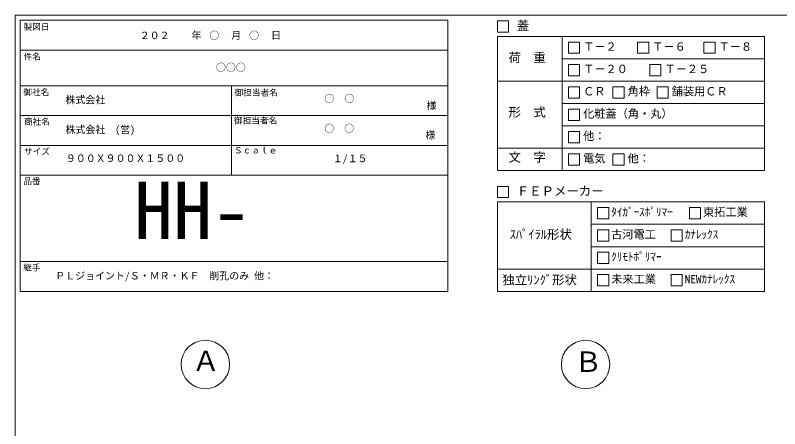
# Model space of a CAD drawing. Units: millimetres, scale not verified. Extents: x -4890 to 4890, y -2297 to 2297.
# Drawn here: x -1230 to 1847, y 632 to 2297 of the extents above; entities that cross this region are included whole.
import ezdxf
from ezdxf.enums import TextEntityAlignment as Align

# ---------------------------------------------------------------- set-up
doc = ezdxf.new("R2010")
doc.units = ezdxf.units.MM
doc.header["$LTSCALE"] = 10
for name, color, linetype, lineweight in [('0-2_waku', 7, 'Continuous', 18), ('0-3_gaikei', 7, 'Continuous', 18), ('0-E_文字１', 7, 'Continuous', 18), ('1-5_文字２', 7, 'Continuous', 5)]:
    doc.layers.add(name, color=color, linetype=linetype, lineweight=lineweight)
doc.styles.add('ＭＳ ゴシック', font='')
doc.styles.get('ＭＳ ゴシック').set_extended_font_data('MS Gothic')

msp = doc.modelspace()

# ---------------------------------------------------------------- linework, layer by layer
at = {"layer": '0-2_waku'}
for p, q in [((-1229.68, 2296.99), (-1229.68, -1978.01)), ((-1229.68, 2296.99), (-1229.68, -1978.01)), ((-1209.68, 2276.99), (-1209.68, 1184.99)), ((-1209.68, 2276.99), (510.32, 2276.99)), ((-1209.68, 2276.99), (-1209.68, 1184.99)), ((-1209.68, 2276.99), (510.32, 2276.99)), ((-1209.68, 2276.99), (-1209.68, 1184.99)), ((510.32, 2276.99), (510.32, 1184.99)), ((710.32, 2211.22), (1785.32, 2211.22)), ((710.32, 2211.22), (710.32, 1671.22)), ((970.98, 2211.22), (970.98, 1671.22)), ((1785.32, 2211.22), (1785.32, 1671.22)), ((-1209.68, 2156.99), (510.32, 2156.99)), ((-1209.68, 2156.99), (510.32, 2156.99)), ((-1209.68, 2156.99), (510.32, 2156.99)), ((-1209.68, 2156.99), (510.32, 2156.99)), ((970.98, 2121.22), (1785.32, 2121.22)), ((710.32, 2031.22), (1785.32, 2031.22)), ((-1209.68, 2012.99), (510.32, 2012.99)), ((-1209.68, 2012.99), (510.32, 2012.99)), ((-359.68, 2012.99), (-359.68, 1652.99)), ((970.98, 1941.22), (1785.32, 1941.22)), ((-1209.68, 1892.99), (510.32, 1892.99)), ((970.98, 1851.22), (1785.32, 1851.22)), ((-1209.68, 1772.99), (510.32, 1772.99)), ((710.32, 1761.22), (1785.32, 1761.22)), ((710.32, 1671.22), (1785.32, 1671.22)), ((-1209.68, 1652.99), (510.32, 1652.99)), ((710.32, 1544.99), (1785.32, 1544.99)), ((710.32, 1544.99), (710.32, 1184.99)), ((1088.13, 1544.99), (1088.13, 1184.99)), ((1785.32, 1544.99), (1785.32, 1184.99)), ((1088.13, 1454.99), (1785.32, 1454.99)), ((1088.13, 1364.99), (1785.32, 1364.99)), ((-1209.68, 1304.99), (510.32, 1304.99)), ((710.32, 1274.99), (1785.32, 1274.99)), ((-1209.68, 1184.99), (510.32, 1184.99)), ((710.32, 1184.99), (1785.32, 1184.99)), ((710.32, 1184.99), (1785.32, 1184.99))]:
    msp.add_line(p, q, dxfattribs=at)
msp.add_lwpolyline([(-1229.68, 2296.99), (4890.32, 2296.99), (4890.32, -1978.01)], dxfattribs=at)
at = {"layer": '0-3_gaikei'}
for centre in [(-464.68, 890.74), (1065.32, 890.74)]:
    msp.add_circle(centre, 97.5, dxfattribs=at)
at = {"layer": '0-E_文字１'}
for p, q in [((710.32, 2274.03), (710.32, 2229.03)), ((710.32, 2229.03), (755.32, 2229.03)), ((996.28, 2188.72), (1041.28, 2188.72)), ((996.28, 2188.72), (996.28, 2143.72)), ((996.28, 2188.72), (996.28, 2143.72)), ((996.28, 2188.72), (1041.28, 2188.72)), ((996.28, 2188.72), (996.28, 2143.72)), ((996.28, 2188.72), (1041.28, 2188.72)), ((1041.28, 2188.72), (1041.28, 2143.72)), ((1041.28, 2188.72), (1041.28, 2143.72)), ((1041.28, 2188.72), (1041.28, 2143.72)), ((1274.37, 2188.72), (1319.37, 2188.72)), ((1274.37, 2188.72), (1274.37, 2143.72)), ((1319.37, 2188.72), (1319.37, 2143.72)), ((1541.57, 2188.72), (1586.57, 2188.72)), ((1541.57, 2188.72), (1541.57, 2143.72)), ((1586.57, 2188.72), (1586.57, 2143.72)), ((996.28, 2143.72), (1041.28, 2143.72)), ((996.28, 2143.72), (1041.28, 2143.72)), ((996.28, 2143.72), (1041.28, 2143.72)), ((1274.37, 2143.72), (1319.37, 2143.72)), ((1541.57, 2143.72), (1586.57, 2143.72)), ((996.28, 2098.72), (1041.28, 2098.72)), ((996.28, 2098.72), (996.28, 2053.72)), ((1041.28, 2098.72), (1041.28, 2053.72)), ((1323.77, 2098.72), (1368.77, 2098.72)), ((1323.77, 2098.72), (1323.77, 2053.72)), ((1368.77, 2098.72), (1368.77, 2053.72)), ((996.28, 2053.72), (1041.28, 2053.72)), ((1323.77, 2053.72), (1368.77, 2053.72)), ((996.28, 2008.72), (1041.28, 2008.72)), ((996.28, 2008.72), (996.28, 1963.72)), ((996.28, 2008.72), (996.28, 1963.72)), ((1041.28, 2008.72), (1041.28, 1963.72)), ((1041.28, 2008.72), (1041.28, 1963.72)), ((1175.28, 2008.72), (1220.28, 2008.72)), ((1175.28, 2008.72), (1175.28, 1963.72)), ((1220.28, 2008.72), (1220.28, 1963.72)), ((1352.79, 2008.72), (1397.79, 2008.72)), ((1352.79, 2008.72), (1352.79, 1963.72)), ((1397.79, 2008.72), (1397.79, 1963.72)), ((996.28, 1963.72), (1041.28, 1963.72)), ((996.28, 1963.72), (1041.28, 1963.72)), ((1175.28, 1963.72), (1220.28, 1963.72)), ((1352.79, 1963.72), (1397.79, 1963.72)), ((996.28, 1918.72), (996.28, 1873.72)), ((1041.28, 1918.72), (1041.28, 1873.72)), ((996.28, 1873.72), (1041.28, 1873.72)), ((996.28, 1828.72), (1041.28, 1828.72)), ((996.28, 1828.72), (996.28, 1783.72)), ((996.28, 1828.72), (996.28, 1783.72)), ((1041.28, 1828.72), (1041.28, 1783.72)), ((1041.28, 1828.72), (1041.28, 1783.72)), ((996.28, 1783.72), (1041.28, 1783.72)), ((996.28, 1783.72), (1041.28, 1783.72)), ((996.28, 1738.72), (996.28, 1693.72)), ((1175.28, 1738.72), (1175.28, 1693.72)), ((996.28, 1693.72), (1041.28, 1693.72)), ((1175.28, 1693.72), (1220.28, 1693.72)), ((710.32, 1607.81), (710.32, 1562.81)), ((710.32, 1562.81), (755.32, 1562.81)), ((1113.43, 1522.49), (1113.43, 1477.49)), ((1483.02, 1522.49), (1528.02, 1522.49)), ((1483.02, 1522.49), (1483.02, 1477.49)), ((1483.02, 1522.49), (1528.02, 1522.49)), ((1483.02, 1522.49), (1483.02, 1477.49)), ((1483.02, 1522.49), (1528.02, 1522.49)), ((1483.02, 1522.49), (1483.02, 1477.49)), ((1528.02, 1522.49), (1528.02, 1477.49)), ((1528.02, 1522.49), (1528.02, 1477.49)), ((1528.02, 1522.49), (1528.02, 1477.49)), ((1113.43, 1477.49), (1158.43, 1477.49)), ((1483.02, 1477.49), (1528.02, 1477.49)), ((1483.02, 1477.49), (1528.02, 1477.49)), ((1483.02, 1477.49), (1528.02, 1477.49)), ((1113.43, 1432.49), (1158.43, 1432.49)), ((1113.43, 1432.49), (1113.43, 1387.49)), ((1158.43, 1432.49), (1158.43, 1387.49)), ((1409.34, 1432.49), (1409.34, 1387.49)), ((1113.43, 1387.49), (1158.43, 1387.49)), ((1409.34, 1387.49), (1454.34, 1387.49)), ((1113.43, 1342.49), (1113.43, 1297.49)), ((1113.43, 1297.49), (1158.43, 1297.49)), ((1113.43, 1252.49), (1158.43, 1252.49)), ((1113.43, 1252.49), (1113.43, 1207.49)), ((1158.43, 1252.49), (1158.43, 1207.49)), ((1409.34, 1252.49), (1454.34, 1252.49)), ((1409.34, 1252.49), (1409.34, 1207.49)), ((1454.34, 1252.49), (1454.34, 1207.49)), ((1113.43, 1207.49), (1158.43, 1207.49)), ((1409.34, 1207.49), (1454.34, 1207.49))]:
    msp.add_line(p, q, dxfattribs=at)
for points in [[(710.32, 2274.03), (755.32, 2274.03), (755.32, 2229.03)], [(710.32, 2274.03), (755.32, 2274.03), (755.32, 2229.03)], [(996.28, 2008.72), (1041.28, 2008.72), (1041.28, 1963.72)], [(996.28, 2008.72), (996.28, 1963.72), (1041.28, 1963.72)], [(996.28, 1918.72), (1041.28, 1918.72), (1041.28, 1873.72)], [(996.28, 1828.72), (1041.28, 1828.72), (1041.28, 1783.72)], [(996.28, 1828.72), (996.28, 1783.72), (1041.28, 1783.72)], [(996.28, 1738.72), (1041.28, 1738.72), (1041.28, 1693.72)], [(1175.28, 1738.72), (1220.28, 1738.72), (1220.28, 1693.72)], [(710.32, 1607.81), (755.32, 1607.81), (755.32, 1562.81)], [(1113.43, 1522.49), (1158.43, 1522.49), (1158.43, 1477.49)], [(1409.34, 1432.49), (1454.34, 1432.49), (1454.34, 1387.49)], [(1113.43, 1342.49), (1158.43, 1342.49), (1158.43, 1297.49)]]:
    msp.add_lwpolyline(points, dxfattribs=at)

# ---------------------------------------------------------------- texts
at = {"layer": '0-E_文字１', "style": 'ＭＳ ゴシック'}
for s, height, p in [('蓋', 36.66, (788.4, 2226.11)), ('製図日', 24.93, (-1196.41, 2230.55)), ('\u3000\u3000年\u3000\u3000\u3000月\u3000\u3000\u3000日', 29.33, (-600.37, 2192.94)), ('Ｔ－２', 32.99, (1055.43, 2144.2)), ('Ｔ－６', 32.99, (1333.51, 2144.2)), ('Ｔ－８', 32.99, (1600.72, 2144.2)), ('件名', 24.93, (-1196.41, 2110.55)), ('荷\u3000重', 36.66, (755.28, 2097.41)), ('Ｔ－２０', 32.99, (1055.43, 2054.2)), ('Ｔ－２５', 32.99, (1382.91, 2054.2)), ('御社名', 24.93, (-1197.39, 1967.54)), ('御担当者名', 24.93, (-347.48, 1965.33)), ('御担当者名', 24.93, (-347.48, 1965.33)), ('ＣＲ', 32.99, (1055.43, 1964.2)), ('角枠', 32.99, (1234.42, 1964.2)), ('舗装用ＣＲ', 32.99, (1411.93, 1964.2)), ('様', 29.33, (425.27, 1909.83)), ('形\u3000式', 36.66, (755.28, 1877.45)), ('化粧蓋（角・丸）', 32.99, (1055.43, 1874.2)), ('商社名', 24.93, (-1194.78, 1848.5)), ('御担当者名', 24.93, (-349.69, 1853.02)), ('様', 29.33, (420.78, 1790.91)), ('他：', 32.99, (1055.43, 1784.2)), ('サイズ', 24.93, (-1194.78, 1728.5)), ('Ｓｃａｌｅ', 24.93, (-349.69, 1733.02)), ('９００Ｘ９００Ｘ１５００', 29.33, (-1026, 1697.46)), ('１/１５', 29.33, (47.86, 1696.51)), ('文\u3000字', 36.66, (755.28, 1695.97)), ('電気', 32.99, (1055.43, 1694.2)), ('他：', 32.99, (1234.42, 1694.2)), ('品番', 24.93, (-1197.78, 1608.85)), ('HH-', 230.9, (-751.77, 1326.07)), ('ＦＥＰメーカー', 36.66, (788.4, 1559.89)), ('ﾀｲｶﾞｰｽﾎﾟﾘﾏｰ', 32.99, (1168.4, 1477.98)), ('東拓工業', 32.99, (1537.99, 1477.98)), ('ｽﾊﾟｲﾗﾙ形状', 36.66, (759.93, 1385.33)), ('古河電工', 32.99, (1168.4, 1387.98)), ('ｶﾅﾚｯｸｽ', 32.99, (1464.31, 1387.98)), ('ｸﾘﾓﾄﾎﾟﾘﾏｰ', 32.99, (1168.4, 1297.98)), ('継手', 24.93, (-1197.78, 1260.85)), ('ＰＬジョイント/Ｓ・ＭＲ・ＫＦ\u3000削孔のみ 他：', 29.33, (-1068.69, 1224.2)), ('独立ﾘﾝｸﾞ形状', 36.66, (730.4, 1201.85)), ('未来工業', 32.99, (1168.4, 1207.98)), ('NEWｶﾅﾚｯｸｽ', 32.99, (1464.31, 1207.98)), ('Ａ', 82.48, (-518.93, 839.3)), ('Ｂ', 82.48, (1019.64, 835.58))]:
    msp.add_text(s, height=height, dxfattribs=at).set_placement(p, align=Align.BOTTOM_LEFT)
at = {"layer": '1-5_文字２', "style": 'ＭＳ ゴシック'}
for s, p in [('\u3000\u3000２０２\u3000\u3000\u3000\u3000○\u3000\u3000\u3000○', (-808.85, 2192.16)), ('○○○', (-422.17, 2063.34)), ('株式会社', (-1027.68, 1933.08)), ('○\u3000○', (14.1, 1937.46)), ('株式会社\u3000(営)', (-1027.68, 1813.08)), ('○\u3000○', (14.1, 1817.46))]:
    msp.add_text(s, height=29.33, dxfattribs=at).set_placement(p, align=Align.BOTTOM_LEFT)

doc.saveas('drawing.dxf')
